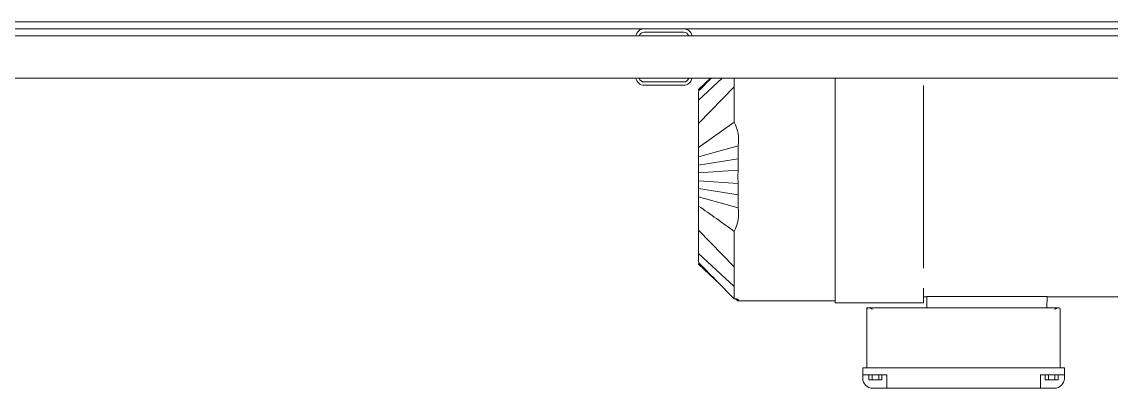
# Model space of a CAD drawing. Header units: millimetres. Extents: x -5 to 1510635, y -6 to 71285.
# Drawn here: x 1295951 to 1297497, y 34022 to 34542 of the extents above; entities that cross this region are included whole.
import ezdxf

# ---------------------------------------------------------------- set-up
doc = ezdxf.new("R2010")
doc.units = ezdxf.units.MM
doc.header["$LTSCALE"] = 1000
doc.layers.add('2', color=42, linetype='Continuous')
doc.layers.add('MP-8', color=8, linetype='Continuous')

# ---------------------------------------------------------------- blocks, each defined once
blk = doc.blocks.new('17886555')
at = {"layer": 'MP-8', "linetype": 'Continuous', "lineweight": 15}
for p, q in [((1652.88, 5300), (1652.88, 2750)), ((1657.88, 5300), (1657.88, 2750)), ((1662.88, 5242.25), (1662.88, 2757.75)), ((1692.88, 5242.25), (1692.88, 2757.75)), ((1847.98, 4681.78), (1847.98, 4751.5)), ((1856.88, 4691), (1898.38, 4691)), ((1898.38, 4694), (1898.38, 4687)), ((1898.38, 4694), (1903.38, 4694)), ((1903.38, 4694), (1903.38, 4687)), ((1903.38, 4694), (1905.88, 4694)), ((1855.88, 4689.65), (1855.88, 4690)), ((1855.88, 4689.65), (1855.88, 4555.35)), ((1898.38, 4687), (1898.38, 4558)), ((1903.38, 4689.62), (1906.88, 4689.62)), ((1903.38, 4687.31), (1906.88, 4687.31)), ((1903.38, 4687), (1903.38, 4677)), ((1906.88, 4689.62), (1906.88, 4687.31)), ((1906.88, 4687.31), (1906.88, 4682.69)), ((1912.88, 4684), (1912.88, 4687)), ((1912.88, 4677), (1912.88, 4684)), ((1847.72, 4681.78), (1847.72, 4596.5)), ((1847.72, 4681.78), (1855.88, 4681.5)), ((1903.38, 4682.69), (1906.88, 4682.69)), ((1906.88, 4680.38), (1903.38, 4680.38)), ((1905.88, 4677), (1903.38, 4677)), ((1905.88, 4677), (1912.88, 4677)), ((1906.88, 4682.69), (1906.88, 4680.38)), ((1912.88, 4677), (1912.88, 4568)), ((1698.08, 4594), (1718.81, 4594)), ((1806.94, 4594), (1718.81, 4594)), ((1827.67, 4594), (1806.94, 4594)), ((1841.98, 4594), (1850.43, 4594)), ((1847.72, 4596.5), (1855.88, 4596.5)), ((1847.98, 4594), (1847.98, 4596.5)), ((1852.38, 4594), (1850.43, 4594)), ((1852.38, 4531.4), (1852.38, 4594)), ((1903.38, 4568), (1903.38, 4558)), ((1903.38, 4568), (1905.88, 4568)), ((1912.88, 4568), (1905.88, 4568)), ((1912.88, 4561), (1912.88, 4568)), ((1903.38, 4564.62), (1906.88, 4564.62)), ((1903.38, 4562.31), (1906.88, 4562.31)), ((1906.88, 4564.62), (1906.88, 4562.31)), ((1906.88, 4562.31), (1906.88, 4557.69)), ((1912.88, 4558), (1912.88, 4561)), ((1855.88, 4555), (1855.88, 4555.35)), ((1855.88, 4555), (1855.88, 4554)), ((1855.88, 4554), (1856.88, 4554)), ((1856.88, 4554), (1898.38, 4554)), ((1898.38, 4558), (1898.38, 4551)), ((1903.38, 4558), (1903.38, 4551)), ((1903.38, 4557.69), (1906.88, 4557.69)), ((1906.88, 4555.38), (1903.38, 4555.38)), ((1906.88, 4557.69), (1906.88, 4555.38)), ((1898.38, 4551), (1903.38, 4551)), ((1905.88, 4551), (1903.38, 4551)), ((1698.08, 4531.4), (1692.88, 4531.4)), ((1698.08, 4531.4), (1718.81, 4531.4)), ((1718.81, 4531.4), (1806.94, 4531.4)), ((1806.94, 4531.4), (1827.67, 4531.4)), ((1841.98, 4531.4), (1827.67, 4531.4)), ((1841.98, 4531.4), (1850.43, 4531.4)), ((1850.43, 4531.4), (1852.38, 4531.4)), ((1850.88, 4462.65), (1850.88, 4531.4)), ((1699.03, 4459.9), (1692.88, 4459.9)), ((1718.95, 4459.9), (1699.03, 4459.9)), ((1725.08, 4434.5), (1699.03, 4459.9)), ((1724.07, 4459.9), (1718.95, 4459.9)), ((1724.07, 4459.9), (1742.1, 4434.5)), ((1750.17, 4462.66), (1740.83, 4462.66)), ((1740.83, 4462.66), (1748.67, 4434.5)), ((1758.21, 4462.65), (1750.17, 4462.66)), ((1750.17, 4462.66), (1754.54, 4434.5)), ((1762.88, 4462.36), (1758.21, 4462.65)), ((1759.94, 4434.5), (1758.21, 4462.65)), ((1767.55, 4462.65), (1762.88, 4462.36)), ((1767.55, 4462.65), (1765.81, 4434.5)), ((1775.58, 4462.66), (1767.55, 4462.65)), ((1771.22, 4434.5), (1775.58, 4462.66)), ((1784.92, 4462.66), (1775.58, 4462.66)), ((1784.92, 4462.66), (1777.08, 4434.5)), ((1826.72, 4459.9), (1800.67, 4434.5)), ((1806.81, 4459.9), (1801.68, 4459.9)), ((1826.72, 4459.9), (1806.81, 4459.9)), ((1840.82, 4459.9), (1817.3, 4434.5)), ((1849.36, 4459.9), (1823.72, 4434.5)), ((1840.82, 4459.9), (1826.72, 4459.9)), ((1848.94, 4459.9), (1840.82, 4459.9)), ((1849.59, 4460.99), (1851.16, 4462.66)), ((1849.68, 4461.39), (1850.87, 4462.67)), ((1850.58, 4462.66), (1850.39, 4462.66)), ((1850.78, 4462.66), (1850.72, 4462.66)), ((1692.88, 4451.32), (1708.45, 4434.5)), ((1692.88, 4443.41), (1701.21, 4434.5)), ((1824.55, 4434.5), (1834.85, 4445.52)), ((1824.88, 4434.5), (1838.99, 4449.62)), ((1692.88, 4443.07), (1700.88, 4434.5)), ((1700.59, 4435.93), (1701.94, 4434.5)), ((1823.81, 4434.5), (1825.17, 4435.93)), ((1708.45, 4434.5), (1702.58, 4434.5)), ((1725.08, 4434.5), (1708.45, 4434.5)), ((1737.7, 4434.5), (1725.08, 4434.5)), ((1742.1, 4434.5), (1737.7, 4434.5)), ((1748.67, 4434.5), (1742.1, 4434.5)), ((1754.54, 4434.5), (1748.67, 4434.5)), ((1754.54, 4434.5), (1759.94, 4434.5)), ((1765.81, 4434.5), (1759.94, 4434.5)), ((1765.81, 4434.5), (1771.22, 4434.5)), ((1777.08, 4434.5), (1771.22, 4434.5)), ((1783.65, 4434.5), (1777.08, 4434.5)), ((1788.06, 4434.5), (1783.65, 4434.5)), ((1800.67, 4434.5), (1788.06, 4434.5)), ((1817.3, 4434.5), (1800.67, 4434.5)), ((1823.17, 4434.5), (1817.3, 4434.5)), ((1660.18, 4424), (1660.18, 4396)), ((1695.58, 4396), (1695.58, 4424)), ((1697.88, 4396), (1697.88, 4424))]:
    blk.add_line(p, q, dxfattribs=at)
for centre, radius, start, end in [((1856.88, 4690), 1, 90, 180), ((1905.88, 4687), 7, 0, 90), ((1856.88, 4555), 1, 180, 270), ((1905.88, 4558), 7, 270, 0), ((1736.83, 4434.7), 28.24, 81.84589, 116.84438), ((2504.64, 3941.74), 873.29, 143.60559, 145.64943), ((1788.93, 4434.73), 28.21, 63.13693, 98.17281), ((1663.88, 4424), 6, 99.59407, 180), ((1691.88, 4424), 6, 0, 80.40593), ((1663.88, 4424), 3.7, 105.68035, 180), ((1691.88, 4424), 3.7, 0, 74.31965), ((1663.88, 4396), 6, 180, 260.40593), ((1663.88, 4396), 3.7, 180, 254.31965), ((1691.88, 4396), 6, 279.59407, 0), ((1691.88, 4396), 3.7, 285.68035, 0)]:
    blk.add_arc(centre, radius, start, end, dxfattribs=at)
for points, knots in [([(1855.88, 4689.65), (1855.88, 4689.45), (1855.92, 4689.25), (1856.05, 4688.81), (1856.13, 4688.59), (1856.32, 4688.15), (1856.43, 4687.92), (1856.65, 4687.46), (1856.76, 4687.23), (1856.88, 4687)], [0, 0, 0, 0, 0.25, 0.25, 0.5, 0.5, 0.75, 0.75, 1, 1, 1, 1]), ([(1856.88, 4558), (1856.76, 4557.77), (1856.65, 4557.54), (1856.43, 4557.08), (1856.32, 4556.85), (1856.13, 4556.41), (1856.05, 4556.19), (1855.92, 4555.75), (1855.88, 4555.55), (1855.88, 4555.35)], [0, 0, 0, 0, 0.25, 0.25, 0.5, 0.5, 0.75, 0.75, 1, 1, 1, 1]), ([(1850.39, 4462.66), (1850.37, 4462.7), (1850.34, 4462.77), (1850.29, 4462.85), (1850.25, 4462.88), (1850.22, 4462.9), (1850.21, 4462.9), (1850.2, 4462.9), (1850.15, 4462.9), (1850.06, 4462.84), (1849.93, 4462.59), (1849.79, 4462.17), (1849.66, 4461.68), (1849.57, 4461.2), (1849.51, 4460.88), (1849.47, 4460.63), (1849.44, 4460.46), (1849.42, 4460.28), (1849.39, 4460.09), (1849.37, 4459.96), (1849.36, 4459.9)], [0, 0, 0, 0, 0.060822, 0.121172, 0.180871, 0.21042, 0.225111, 0.232433, 0.239741, 0.375219, 0.507383, 0.638514, 0.766635, 0.826919, 0.886725, 0.909397, 0.932079, 0.954754, 0.9774, 1, 1, 1, 1]), ([(1692.84, 4443.61), (1693.91, 4442.55), (1695.94, 4440.53), (1698.65, 4437.86), (1700.64, 4435.88), (1701.67, 4434.86), (1702.04, 4434.5)], [0.6431919, 0.6431919, 0.6431919, 0.6431919, 0.7684417, 0.8806848, 0.957804, 1, 1, 1, 1])]:
    blk.add_open_spline(points, degree=3, knots=knots, dxfattribs=at)

msp = doc.modelspace()

# ---------------------------------------------------------------- block references
at = {"layer": '2', "linetype": 'ByBlock', "xscale": 2, "yscale": 2, "zscale": 2, "rotation": 270}
msp.add_blockref('17886555', (1288042.216, 37847.523), dxfattribs=at)

doc.saveas('drawing.dxf')
